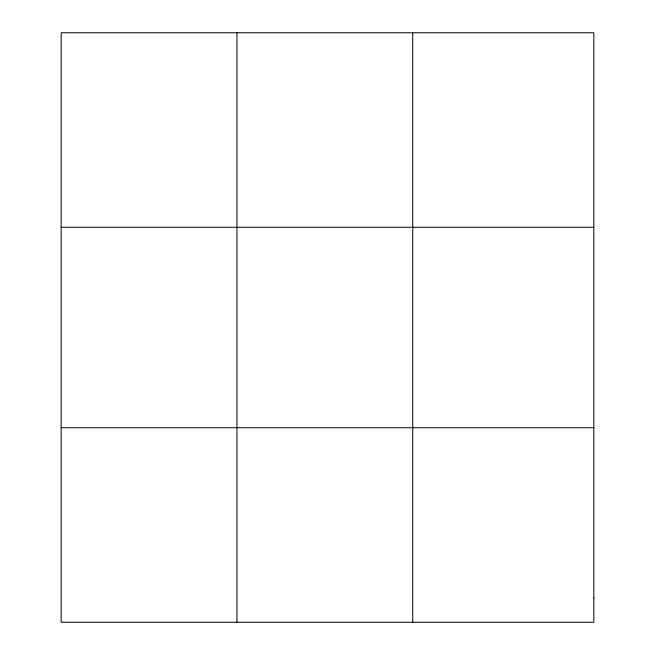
<?xml version="1.0" encoding="UTF-8"?>
<svg xmlns="http://www.w3.org/2000/svg" width="655" height="655" viewBox="0 0 655 655"><rect width="100%" height="100%" fill="white"/><g stroke="black" fill="none" stroke-linecap="round" stroke-linejoin="round"><path stroke-width="0.98" d="M236.946 32.75L236.946 622.25M412.732 32.75L412.732 622.25M61.161 227.285L593.839 227.285M61.161 427.715L593.839 427.715M593.839 597.933L593.839 622.25L61.161 622.25L61.161 32.75L593.839 32.75L593.839 597.933"/></g></svg>
